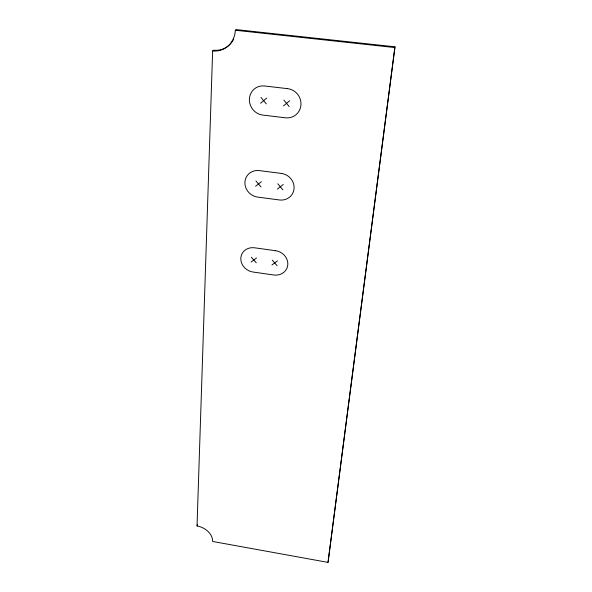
<?xml version="1.0" encoding="UTF-8"?>
<svg xmlns="http://www.w3.org/2000/svg" width="592" height="592" viewBox="0 0 592 592"><rect width="100%" height="100%" fill="white"/><g stroke="black" fill="none" stroke-linecap="round" stroke-linejoin="round"><path stroke-width="0.89" d="M197.032 525.948L212.639 50.927A23.747 21.571 68.3 0 0 235.327 30.251L236.164 29.6L394.968 46.812L328.027 562.4L212.617 541.451A16.45 12.188 21.1 0 0 197.032 525.948L197.513 524.741M328.027 562.4L394.968 46.812M260.606 103.215L266.674 98.072M283.457 105.924L289.636 100.773M212.639 50.927L213.542 50.209A23.665 21.504 68.4 0 0 233.729 39.072M255.618 186.251L261.39 181.655M277.411 189.085L283.287 184.489M251.067 262.064L256.565 257.942M271.898 265.001L277.493 260.88M235.327 30.251L394.709 47.545M251.356 257.217L256.262 262.796M272.253 260.147L277.123 265.741M255.936 180.952L261.05 186.961M277.803 183.779L282.887 189.803M260.954 97.399L266.304 103.889M283.879 100.092L289.192 106.604M287.631 88.659L264.535 85.981A14.889 14.053 57.2 0 0 249.395 98.849A14.889 14.053 57.2 0 0 262.744 115.077L285.47 117.808A14.859 14.215 57.1 0 0 300.943 104.932A14.859 14.215 57.1 0 0 287.631 88.659M281.341 173.419L259.318 170.6A14.001 12.987 37.4 0 0 244.918 182.092A14.001 12.987 37.4 0 0 257.69 197.106L279.365 199.963A14.008 13.105 33.8 0 0 294.076 188.478A14.008 13.105 33.8 0 0 281.341 173.419M275.598 250.719L254.56 247.796A13.335 11.936 28.2 0 0 240.826 258.09A13.335 11.936 28.2 0 0 253.073 272.046L273.8 274.991A13.357 12.018 25.4 0 0 287.808 264.698A13.357 12.018 25.4 0 0 275.598 250.719"/></g></svg>
